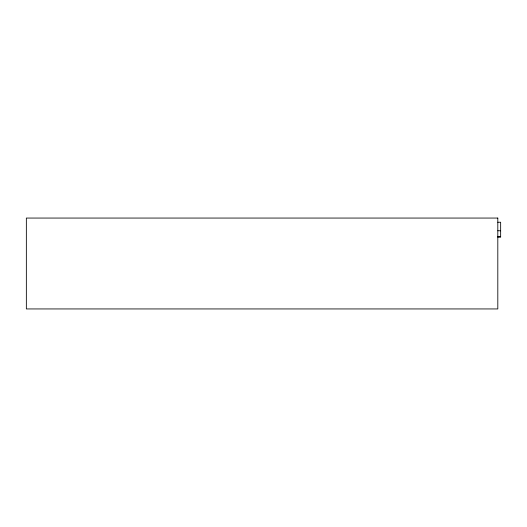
<?xml version="1.0" encoding="UTF-8"?>
<svg xmlns="http://www.w3.org/2000/svg" width="527" height="527" viewBox="0 0 527 527"><rect width="100%" height="100%" fill="white"/><g stroke="black" fill="none" stroke-linecap="round" stroke-linejoin="round"><path stroke-width="0.79" d="M497.811 222.242L500.65 222.242L500.65 237.209L497.811 237.209M497.811 230.76L500.65 230.76M497.811 236.445L500.65 236.445M497.811 218.059L26.35 218.059L26.35 308.941L497.811 308.941L497.811 218.059"/></g></svg>
